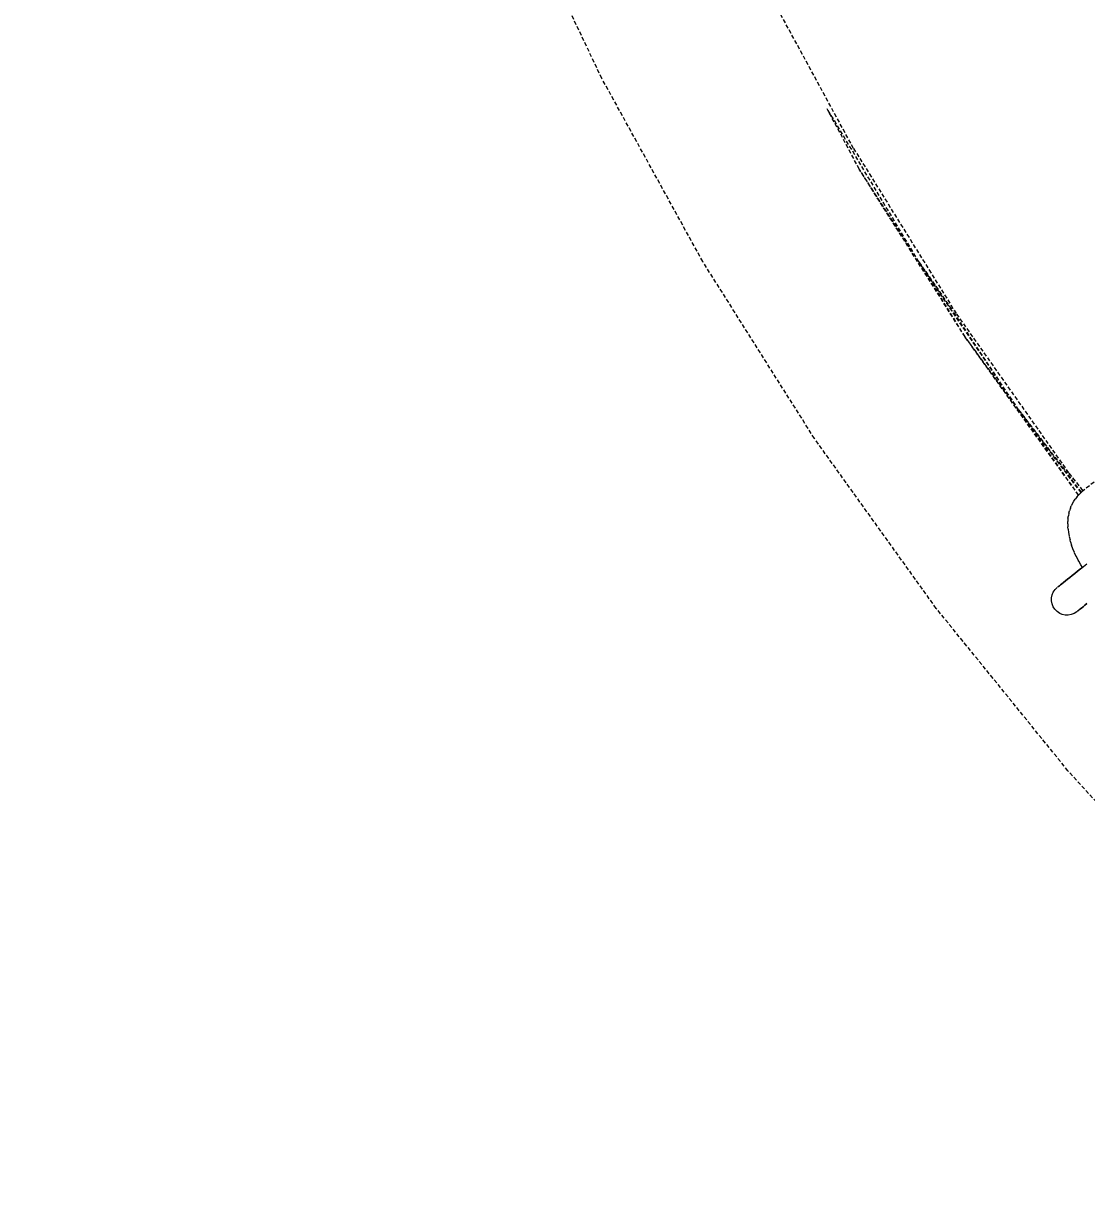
# Model space of a CAD drawing. Header units: millimetres. Extents: x -3111 to 2953, y -2449 to 2811.
# Drawn here: x -867.8 to -527.1, y -692.4 to -317 of the extents above; entities that cross this region are included whole.
import ezdxf

# ---------------------------------------------------------------- set-up
doc = ezdxf.new("R2010")
doc.units = ezdxf.units.MM
doc.linetypes.add('HIDDEN', pattern=[1.905, 1.27, -0.635])
for name, color, linetype in [('DIKOM_ЗОНА', 90, 'Continuous'), ('DIKOM_ОБЪЕКТ', 7, 'Continuous'), ('DIKOM_РАЗМЕР_ЗОНА', 7, 'Continuous')]:
    doc.layers.add(name, color=color, linetype=linetype)
doc.styles.add('style1', font='arialbd.ttf', dxfattribs={"width": 0.8})
doc.dimstyles.new('1-50', dxfattribs={"dimtxt": 300, "dimasz": 200, "dimexe": 100, "dimexo": 0, "dimgap": 100, "dimtad": 1, "dimtxsty": 'style1', "dimcen": 200, "dimclrd": 7, "dimclre": 7, "dimclrt": 7, "dimadec": 1, "dimazin": 2, "dimtfac": 1, "dimtmove": 0, "dimatfit": 2, "dimfxl": 0, "dimlwd": 25, "dimlwe": 18, "dimarcsym": 0})

# ---------------------------------------------------------------- blocks, each defined once
blk = doc.blocks.new('*D1')
at = {"layer": 'Defpoints', "color": 0, "transparency": 16777216}
for p in [(302.22, 2811.22), (-2635.43, -2447.87), (386.74, -2447.87)]:
    blk.add_point(p, dxfattribs=at)
at = {"layer": 'DIKOM_РАЗМЕР_ЗОНА', "color": 7, "lineweight": 18, "transparency": 16777216}
for p, q in [((302.22, 2811.22), (-2735.43, 2811.22)), ((386.74, -2447.87), (-2735.43, -2447.87))]:
    blk.add_line(p, q, dxfattribs=at)
at = {"layer": 'DIKOM_РАЗМЕР_ЗОНА', "color": 7, "lineweight": 25, "transparency": 16777216}
blk.add_line((-2635.43, 2611.22), (-2635.43, -2247.87), dxfattribs=at)
at = {"layer": 'DIKOM_РАЗМЕР_ЗОНА', "color": 7, "transparency": 16777216}
for points in [[(-2668.76, 2611.22), (-2602.09, 2611.22), (-2635.43, 2811.22)], [(-2668.76, -2247.87), (-2602.09, -2247.87), (-2635.43, -2447.87)]]:
    blk.add_solid(points, dxfattribs=at)
at = {"layer": 'DIKOM_РАЗМЕР_ЗОНА', "color": 7, "transparency": 16777216, "insert": (-2914.13, 265.93), "char_height": 300, "attachment_point": 5, "rotation": 90, "style": 'style1'}
blk.add_mtext('{\\fArial|b0|i0|c204|p34;\\H1.16667x;5260}', dxfattribs=at)

msp = doc.modelspace()

# ---------------------------------------------------------------- linework, layer by layer
at = {"layer": 'DIKOM_ЗОНА', "color": 3, "lineweight": 15}
msp.add_circle((322.894, 181.327), 2629.975, dxfattribs=at)
at = {"layer": 'DIKOM_ОБЪЕКТ', "color": 7, "linetype": 'HIDDEN', "lineweight": 15}
for p, q in [((-682.424, -334.667), (-711.226, -274.205)), ((-601.793, -357.066), (-631.629, -302.199)), ((-650.09, -393.316), (-682.424, -334.667)), ((-580.848, -393.394), (-610.227, -344.353)), ((-599.961, -363.711), (-610.227, -344.353)), ((-601.793, -357.066), (-568.806, -410.098)), ((-566.052, -417.424), (-599.961, -363.711)), ((-580.848, -393.394), (-599.961, -363.711)), ((-614.339, -449.948), (-650.09, -393.316)), ((-548.895, -440.797), (-580.848, -393.394)), ((-566.052, -417.424), (-580.848, -393.394)), ((-580.848, -393.394), (-569.93, -409.2)), ((-548.895, -440.797), (-569.93, -409.2)), ((-568.806, -410.098), (-532.782, -461.114)), ((-529.718, -468.062), (-566.052, -417.424)), ((-548.895, -440.797), (-566.052, -417.424)), ((-528.898, -467.294), (-548.895, -440.797)), ((-529.711, -468.054), (-548.895, -440.797)), ((-548.895, -440.797), (-533.408, -461.015)), ((-575.296, -504.361), (-614.339, -449.948)), ((-528.795, -467.201), (-533.408, -461.015)), ((-532.782, -461.114), (-528.277, -466.763)), ((-521.756, -461.563), (-528.556, -466.986)), ((-530.3, -468.707), (-530.781, -469.376)), ((-530.3, -468.707), (-529.752, -468.094)), ((-529.212, -467.577), (-529.752, -468.094)), ((-529.212, -467.577), (-528.556, -466.986)), ((-532.325, -472.256), (-532.594, -473.101)), ((-532.325, -472.256), (-532.02, -471.514)), ((-531.647, -470.755), (-532.02, -471.514)), ((-531.647, -470.755), (-531.254, -470.041)), ((-531.254, -470.041), (-530.781, -469.376)), ((-533.18, -477.245), (-533.156, -476.511)), ((-533.09, -475.53), (-533.156, -476.511)), ((-533.09, -475.53), (-532.971, -474.777)), ((-532.806, -473.857), (-532.971, -474.777)), ((-532.806, -473.857), (-532.594, -473.101)), ((-533.18, -477.245), (-533.15, -478.275)), ((-533.083, -478.974), (-533.15, -478.275)), ((-533.083, -478.974), (-532.964, -480.037)), ((-532.964, -480.037), (-532.722, -481.342)), ((-532.722, -481.342), (-532.441, -482.465)), ((-532.27, -483.043), (-532.441, -482.465)), ((-532.27, -483.043), (-531.924, -484.163)), ((-531.503, -485.319), (-531.924, -484.163)), ((-531.01, -486.502), (-531.503, -485.319)), ((-530.447, -487.707), (-531.01, -486.502)), ((-529.818, -488.926), (-530.447, -487.707)), ((-529.993, -492.433), (-529.055, -491.685)), ((-529.055, -491.685), (-529.993, -492.433)), ((-529.66, -489.22), (-529.818, -488.926)), ((-528.999, -490.394), (-529.66, -489.22)), ((-529.055, -491.685), (-528.079, -490.907)), ((-528.487, -491.232), (-529.055, -491.685)), ((-528.487, -491.232), (-528.999, -490.394)), ((-528.079, -490.907), (-527.071, -490.103)), ((-533.915, -495.561), (-533.249, -495.03)), ((-533.249, -495.03), (-533.915, -495.561)), ((-533.249, -495.03), (-532.52, -494.448)), ((-532.52, -494.448), (-533.249, -495.03)), ((-532.52, -494.448), (-531.73, -493.819)), ((-531.73, -493.819), (-532.52, -494.448)), ((-531.73, -493.819), (-530.887, -493.146)), ((-530.887, -493.146), (-531.73, -493.819)), ((-530.887, -493.146), (-529.993, -492.433)), ((-529.993, -492.433), (-530.887, -493.146)), ((-538.173, -500.041), (-537.787, -499.139)), ((-537.787, -499.139), (-537.231, -498.33)), ((-537.231, -498.33), (-536.529, -497.645)), ((-536.36, -497.511), (-536.151, -497.344)), ((-536.151, -497.344), (-536.36, -497.511)), ((-536.151, -497.344), (-535.859, -497.111)), ((-535.859, -497.111), (-536.151, -497.344)), ((-535.859, -497.111), (-535.487, -496.814)), ((-535.487, -496.814), (-535.859, -497.111)), ((-535.487, -496.814), (-535.037, -496.455)), ((-535.037, -496.455), (-535.487, -496.814)), ((-535.037, -496.455), (-534.512, -496.037)), ((-534.512, -496.037), (-535.037, -496.455)), ((-534.512, -496.037), (-533.915, -495.561)), ((-533.915, -495.561), (-534.512, -496.037)), ((-538.387, -501.982), (-538.376, -501.001)), ((-538.207, -502.946), (-538.387, -501.982)), ((-538.376, -501.001), (-538.173, -500.041)), ((-537.842, -503.857), (-538.207, -502.946)), ((-527.671, -503.372), (-527.006, -502.842)), ((-527.006, -502.842), (-527.671, -503.372)), ((-533.098, -556.367), (-575.296, -504.361)), ((-537.315, -504.667), (-537.842, -503.857)), ((-536.582, -505.412), (-537.315, -504.667)), ((-535.709, -505.988), (-536.582, -505.412)), ((-534.923, -506.314), (-535.709, -505.988)), ((-533.963, -506.519), (-534.923, -506.314)), ((-532.982, -506.532), (-533.963, -506.519)), ((-532.017, -506.353), (-532.982, -506.532)), ((-531.106, -505.99), (-532.017, -506.353)), ((-530.283, -505.455), (-531.106, -505.99)), ((-530.115, -505.321), (-529.905, -505.154)), ((-529.905, -505.154), (-530.115, -505.321)), ((-529.905, -505.154), (-529.614, -504.921)), ((-529.614, -504.921), (-529.905, -505.154)), ((-529.614, -504.921), (-529.242, -504.625)), ((-529.242, -504.625), (-529.614, -504.921)), ((-529.242, -504.625), (-528.793, -504.266)), ((-528.793, -504.266), (-529.242, -504.625)), ((-528.793, -504.266), (-528.268, -503.847)), ((-528.268, -503.847), (-528.793, -504.266)), ((-528.268, -503.847), (-527.671, -503.372)), ((-527.671, -503.372), (-528.268, -503.847)), ((-487.893, -605.78), (-533.098, -556.367))]:
    msp.add_line(p, q, dxfattribs=at)

# ---------------------------------------------------------------- dimensions: what is measured, and where the dimension line sits
at = {"layer": 'DIKOM_РАЗМЕР_ЗОНА'}
dim = msp.add_linear_dim(base=(-2635.426, -2447.873), p1=(302.219, 2811.221), p2=(386.738, -2447.873), angle=90, text='{\\fArial|b0|i0|c204|p34;\\H1.16667x;5260}', dimstyle='1-50', dxfattribs=at)
dim.commit()
dim.dimension.update_dxf_attribs({"geometry": '*D1', "text_midpoint": (-2635.426, 265.934), "dimtype": 160})

doc.saveas('drawing.dxf')
